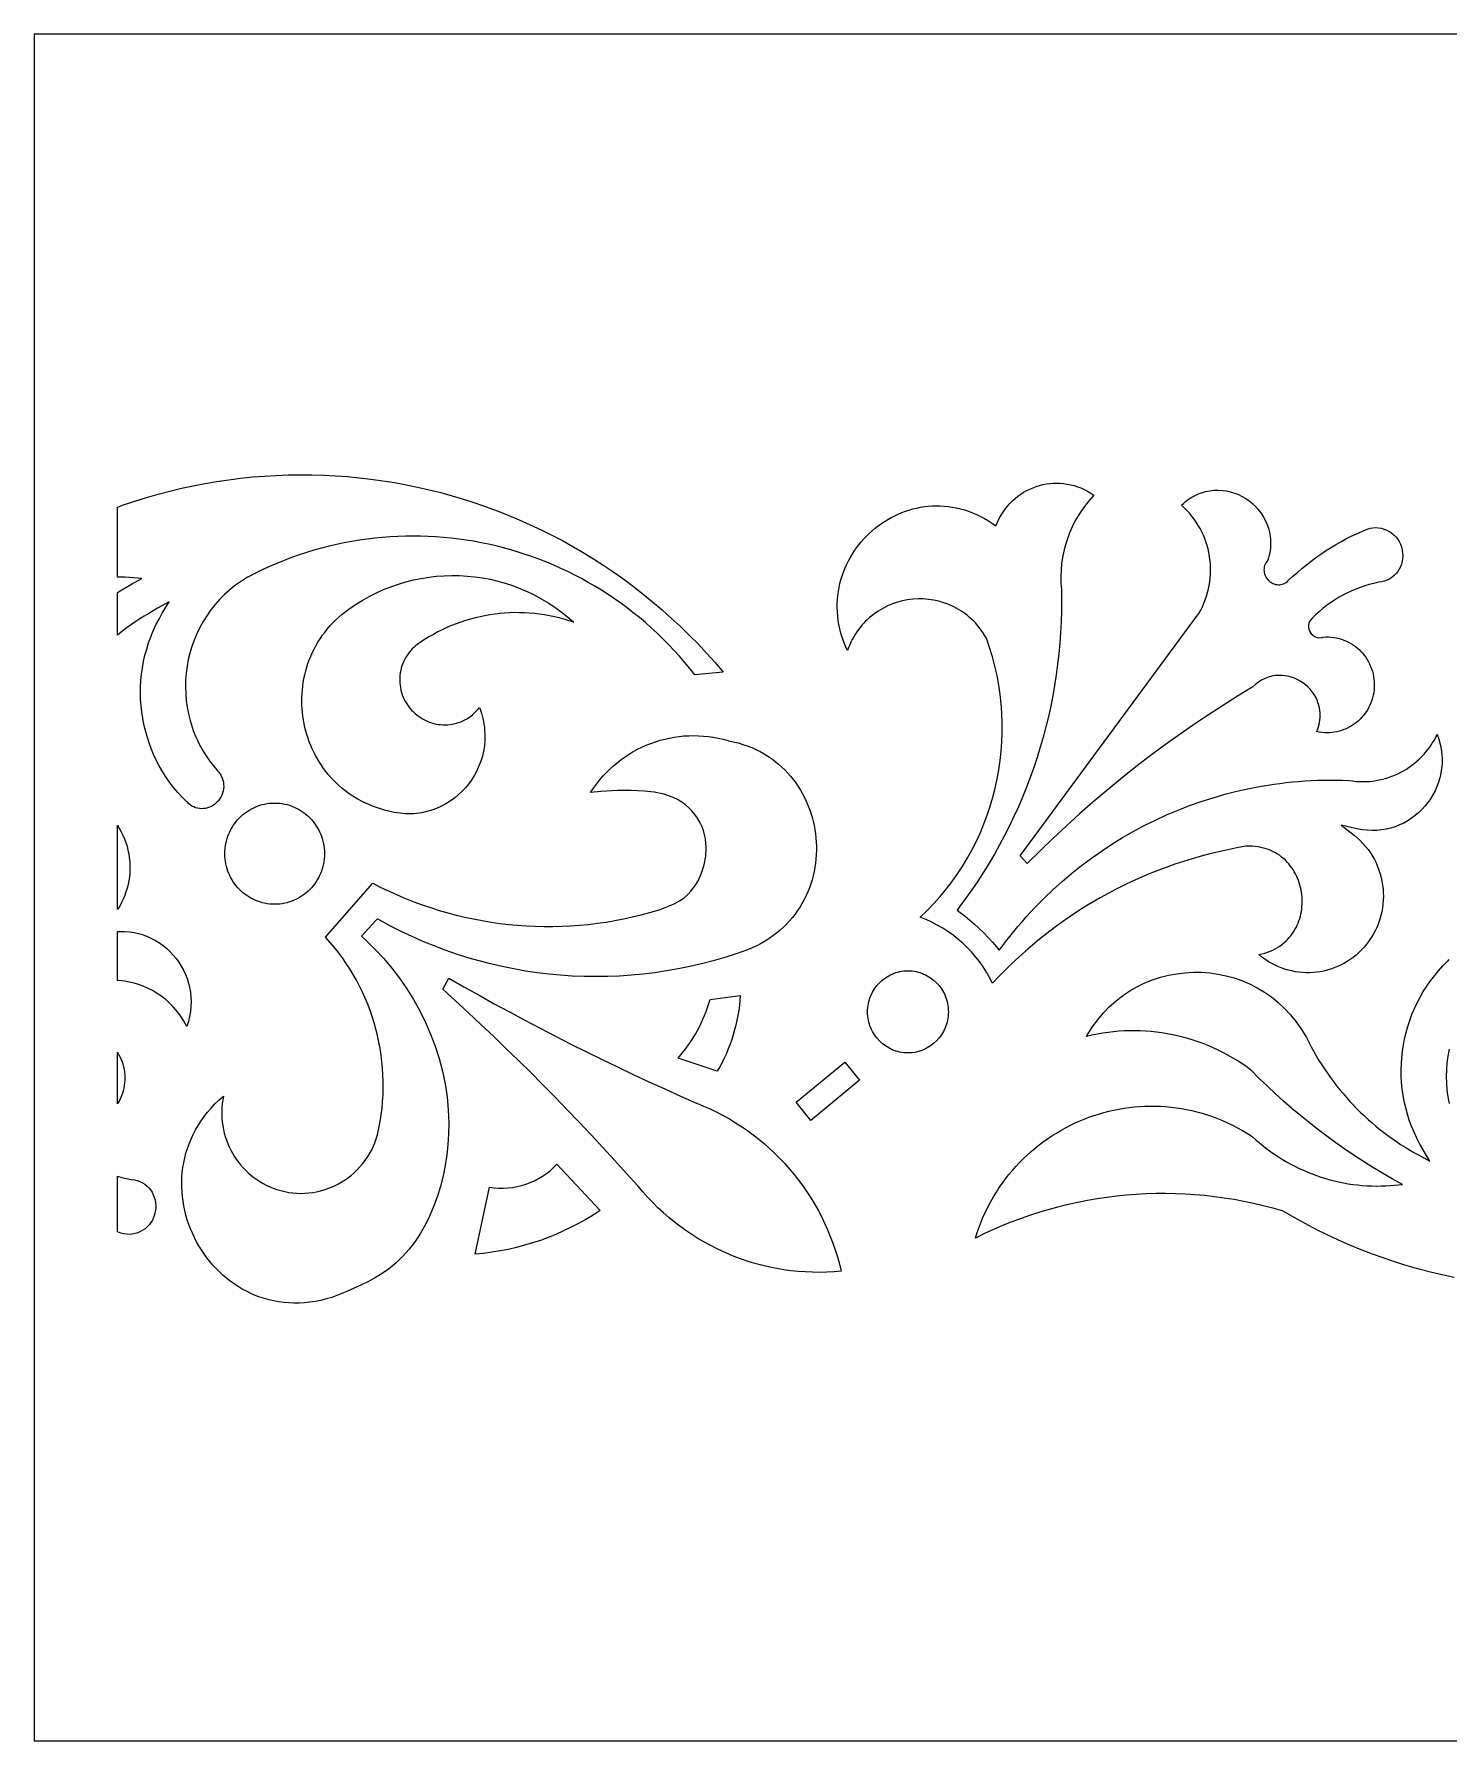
# Model space of a CAD drawing. Extents: x -425 to 425, y -102 to 102.
# Drawn here: x -425 to -255.1, y -102.5 to 102.5 of the extents above; entities that cross this region are included whole.
import ezdxf

# ---------------------------------------------------------------- set-up
doc = ezdxf.new("R2010")
doc.units = 0
doc.header["$MEASUREMENT"] = 0
doc.layers.add('LAYER_1', color=18, linetype='CONTINUOUS')

msp = doc.modelspace()

# ---------------------------------------------------------------- linework, layer by layer
at = {"layer": 'LAYER_1'}
for points in [[(425, -102.5), (425, 102.5), (-425, 102.5), (-425, -102.5)], [(-391.66, 49.57), (-390.23, 49.52), (-388.81, 49.45), (-387.39, 49.35), (-385.98, 49.21), (-384.56, 49.05), (-383.15, 48.86), (-381.75, 48.63), (-380.35, 48.37), (-378.96, 48.09), (-377.57, 47.77), (-376.19, 47.43), (-374.82, 47.05), (-373.45, 46.64), (-372.09, 46.21), (-370.74, 45.74), (-369.4, 45.25), (-368.07, 44.72), (-366.75, 44.17), (-365.44, 43.58), (-364.14, 42.97), (-362.85, 42.33), (-361.58, 41.66), (-360.32, 40.95), (-359.07, 40.23), (-357.83, 39.47), (-356.61, 38.68), (-355.4, 37.86), (-354.21, 37.02), (-353.04, 36.15), (-351.88, 35.25), (-350.74, 34.32), (-349.61, 33.36), (-348.5, 32.37), (-347.41, 31.36), (-346.34, 30.32), (-345.29, 29.25), (-344.26, 28.15), (-343.25, 27.02), (-342.26, 25.87), (-345.67, 25.55), (-346.28, 26.32), (-346.9, 27.06), (-347.53, 27.79), (-348.18, 28.51), (-348.84, 29.2), (-349.52, 29.88), (-350.2, 30.54), (-350.9, 31.19), (-351.61, 31.81), (-352.33, 32.42), (-353.07, 33.01), (-353.81, 33.59), (-354.56, 34.14), (-355.33, 34.68), (-356.1, 35.2), (-356.88, 35.7), (-357.67, 36.18), (-358.47, 36.65), (-359.28, 37.1), (-360.1, 37.53), (-360.93, 37.94), (-361.76, 38.33), (-362.6, 38.7), (-363.45, 39.06), (-364.3, 39.4), (-365.16, 39.71), (-366.03, 40.01), (-366.9, 40.29), (-367.77, 40.56), (-368.66, 40.8), (-369.54, 41.02), (-370.43, 41.23), (-371.33, 41.41), (-372.23, 41.58), (-373.13, 41.73), (-374.03, 41.85), (-374.94, 41.96), (-375.85, 42.05), (-376.77, 42.12), (-377.68, 42.17), (-378.6, 42.2), (-379.51, 42.21), (-380.43, 42.2), (-381.35, 42.17), (-382.27, 42.12), (-383.19, 42.05), (-384.11, 41.96), (-385.02, 41.85), (-385.94, 41.72), (-386.86, 41.57), (-387.77, 41.4), (-388.68, 41.21), (-389.59, 40.99), (-390.5, 40.76), (-391.4, 40.51), (-392.3, 40.23), (-393.2, 39.94), (-394.09, 39.62), (-394.98, 39.29), (-395.86, 38.93), (-396.74, 38.55), (-397.62, 38.15), (-398.49, 37.73), (-399.35, 37.28), (-399.37, 37.28), (-399.75, 37.05), (-400.12, 36.81), (-400.48, 36.56), (-400.83, 36.3), (-401.17, 36.04), (-401.5, 35.77), (-401.82, 35.48), (-402.13, 35.2), (-402.44, 34.9), (-402.73, 34.6), (-403.01, 34.29), (-403.29, 33.97), (-403.55, 33.64), (-403.81, 33.31), (-404.28, 32.64), (-404.72, 31.93), (-405.12, 31.21), (-405.47, 30.47), (-405.79, 29.72), (-406.06, 28.95), (-406.3, 28.16), (-406.49, 27.37), (-406.64, 26.57), (-406.74, 25.76), (-406.81, 24.94), (-406.83, 24.12), (-406.8, 23.3), (-406.74, 22.48), (-406.63, 21.67), (-406.47, 20.86), (-406.27, 20.05), (-406.03, 19.26), (-405.89, 18.86), (-405.74, 18.47), (-405.58, 18.08), (-405.4, 17.7), (-405.22, 17.31), (-405.02, 16.94), (-404.81, 16.56), (-404.59, 16.19), (-404.36, 15.83), (-404.12, 15.47), (-403.87, 15.11), (-403.6, 14.76), (-403.32, 14.42), (-403.03, 14.08), (-403.02, 14.06), (-402.83, 13.85), (-402.67, 13.63), (-402.53, 13.4), (-402.42, 13.15), (-402.34, 12.9), (-402.28, 12.64), (-402.25, 12.38), (-402.24, 12.12), (-402.26, 11.85), (-402.31, 11.59), (-402.38, 11.34), (-402.47, 11.09), (-402.59, 10.85), (-402.74, 10.62), (-402.91, 10.41), (-403.1, 10.21), (-403.12, 10.19), (-403.31, 10.02), (-403.51, 9.86), (-403.73, 9.74), (-403.95, 9.63), (-404.18, 9.55), (-404.42, 9.5), (-404.66, 9.47), (-404.9, 9.46), (-405.14, 9.48), (-405.37, 9.52), (-405.61, 9.58), (-405.83, 9.67), (-406.05, 9.78), (-406.26, 9.92), (-406.46, 10.08), (-406.64, 10.27), (-406.66, 10.29), (-407.22, 10.85), (-407.75, 11.43), (-408.26, 12.03), (-408.73, 12.65), (-409.17, 13.29), (-409.59, 13.94), (-409.97, 14.61), (-410.33, 15.29), (-410.65, 15.98), (-410.95, 16.68), (-411.21, 17.39), (-411.45, 18.12), (-411.65, 18.85), (-411.83, 19.59), (-411.97, 20.33), (-412.08, 21.08), (-412.16, 21.84), (-412.22, 22.59), (-412.24, 23.35), (-412.22, 24.11), (-412.18, 24.87), (-412.11, 25.63), (-412, 26.39), (-411.87, 27.14), (-411.7, 27.89), (-411.49, 28.64), (-411.26, 29.37), (-411, 30.11), (-410.7, 30.83), (-410.37, 31.54), (-410, 32.24), (-409.61, 32.94), (-408.78, 34.3), (-410.17, 33.54), (-410.71, 33.24), (-411.25, 32.93), (-411.78, 32.61), (-412.3, 32.28), (-412.81, 31.94), (-413.32, 31.58), (-413.82, 31.22), (-414.31, 30.85), (-414.8, 30.47), (-415, 30.31), (-415, 35.44), (-414.49, 35.75), (-413.33, 36.42), (-412.08, 37.12), (-413.51, 37.23), (-414.08, 37.26), (-414.65, 37.28), (-415, 37.28), (-415, 45.7), (-414.29, 45.96), (-412.91, 46.42), (-411.51, 46.86), (-410.11, 47.26), (-408.71, 47.62), (-407.3, 47.96), (-405.89, 48.26), (-404.48, 48.54), (-403.06, 48.78), (-401.64, 48.98), (-400.21, 49.16), (-398.79, 49.31), (-397.36, 49.42), (-395.93, 49.5), (-394.51, 49.56), (-393.08, 49.58)], [(-301.8, 48.56), (-301.38, 48.52), (-300.96, 48.46), (-300.54, 48.38), (-300.13, 48.27), (-299.71, 48.14), (-299.31, 47.99), (-298.91, 47.81), (-298.51, 47.6), (-298.13, 47.37), (-297.75, 47.11), (-298.27, 46.53), (-298.77, 45.93), (-299.22, 45.31), (-299.64, 44.66), (-300.03, 43.99), (-300.37, 43.31), (-300.68, 42.6), (-300.95, 41.89), (-301.19, 41.15), (-301.38, 40.41), (-301.53, 39.65), (-301.64, 38.89), (-301.71, 38.12), (-301.74, 37.34), (-301.73, 36.56), (-301.67, 35.77), (-301.65, 34.48), (-301.66, 33.2), (-301.7, 31.91), (-301.76, 30.63), (-301.85, 29.35), (-301.97, 28.08), (-302.12, 26.81), (-302.28, 25.54), (-302.48, 24.28), (-302.7, 23.03), (-302.95, 21.78), (-303.23, 20.53), (-303.52, 19.3), (-303.85, 18.07), (-304.2, 16.85), (-304.58, 15.63), (-304.98, 14.43), (-305.4, 13.23), (-305.85, 12.04), (-306.33, 10.87), (-306.83, 9.7), (-307.36, 8.54), (-307.9, 7.39), (-308.48, 6.26), (-309.08, 5.13), (-309.7, 4.02), (-310.34, 2.92), (-311.01, 1.84), (-311.7, 0.76), (-312.42, -0.3), (-313.16, -1.34), (-313.92, -2.37), (-314.19, -2.73), (-313.83, -2.99), (-313.23, -3.44), (-312.65, -3.92), (-312.08, -4.41), (-311.52, -4.92), (-310.98, -5.44), (-310.46, -5.99), (-309.95, -6.55), (-309.46, -7.12), (-309.12, -7.54), (-308.8, -7.11), (-308.33, -6.49), (-307.86, -5.88), (-307.38, -5.29), (-306.89, -4.7), (-306.39, -4.11), (-305.89, -3.54), (-305.38, -2.98), (-304.86, -2.42), (-303.79, -1.34), (-302.7, -0.29), (-301.58, 0.72), (-300.43, 1.69), (-299.26, 2.63), (-298.06, 3.52), (-296.84, 4.38), (-295.59, 5.21), (-294.32, 5.99), (-293.03, 6.73), (-291.71, 7.44), (-290.38, 8.1), (-289.03, 8.72), (-287.66, 9.3), (-286.27, 9.84), (-284.87, 10.34), (-283.45, 10.79), (-282.02, 11.21), (-280.58, 11.57), (-279.12, 11.9), (-277.65, 12.18), (-276.17, 12.41), (-275.42, 12.51), (-274.68, 12.6), (-273.93, 12.68), (-273.18, 12.75), (-272.43, 12.8), (-271.67, 12.84), (-270.92, 12.88), (-270.16, 12.9), (-269.4, 12.9), (-268.64, 12.9), (-267.88, 12.88), (-267.12, 12.86), (-266.71, 12.8), (-266.3, 12.75), (-265.9, 12.73), (-265.49, 12.72), (-265.09, 12.72), (-264.69, 12.75), (-264.29, 12.79), (-263.9, 12.84), (-263.51, 12.92), (-263.12, 13), (-262.74, 13.11), (-262.37, 13.22), (-261.99, 13.36), (-261.63, 13.5), (-261.27, 13.67), (-260.92, 13.84), (-260.57, 14.03), (-260.23, 14.23), (-259.9, 14.45), (-259.58, 14.68), (-259.27, 14.93), (-258.97, 15.18), (-258.67, 15.45), (-258.39, 15.73), (-258.11, 16.03), (-257.85, 16.33), (-257.6, 16.65), (-257.36, 16.98), (-257.14, 17.32), (-256.92, 17.67), (-256.72, 18.03), (-256.53, 18.4), (-256.33, 17.81), (-256.17, 17.22), (-256.06, 16.62), (-255.98, 16.03), (-255.95, 15.45), (-255.96, 14.87), (-256.01, 14.3), (-256.1, 13.74), (-256.22, 13.19), (-256.38, 12.66), (-256.57, 12.14), (-256.8, 11.63), (-257.05, 11.14), (-257.34, 10.67), (-257.66, 10.22), (-258, 9.79), (-258.37, 9.38), (-258.76, 9), (-259.18, 8.64), (-259.62, 8.31), (-260.08, 8.01), (-260.56, 7.74), (-261.06, 7.51), (-261.58, 7.3), (-262.11, 7.13), (-262.66, 7), (-263.22, 6.91), (-263.79, 6.85), (-264.37, 6.84), (-264.97, 6.87), (-265.57, 6.94), (-266.18, 7.06), (-268.07, 7.5), (-266.53, 6.3), (-266.15, 5.98), (-265.79, 5.65), (-265.46, 5.3), (-265.14, 4.94), (-264.84, 4.57), (-264.57, 4.18), (-264.32, 3.78), (-264.09, 3.38), (-263.88, 2.96), (-263.69, 2.53), (-263.53, 2.1), (-263.39, 1.66), (-263.27, 1.21), (-263.17, 0.76), (-263.09, 0.3), (-263.04, -0.16), (-263.01, -0.62), (-263, -1.08), (-263.02, -1.54), (-263.05, -2), (-263.11, -2.46), (-263.2, -2.92), (-263.3, -3.37), (-263.43, -3.82), (-263.58, -4.27), (-263.76, -4.71), (-263.96, -5.14), (-264.18, -5.56), (-264.43, -5.97), (-264.7, -6.38), (-264.99, -6.77), (-265.31, -7.15), (-265.62, -7.49), (-265.95, -7.81), (-266.29, -8.11), (-266.64, -8.39), (-267, -8.65), (-267.37, -8.89), (-267.75, -9.12), (-268.14, -9.32), (-268.53, -9.5), (-268.93, -9.66), (-269.34, -9.8), (-269.76, -9.93), (-270.17, -10.03), (-270.6, -10.11), (-271.02, -10.17), (-271.45, -10.21), (-271.88, -10.23), (-272.3, -10.23), (-272.73, -10.21), (-273.16, -10.17), (-273.59, -10.11), (-274.01, -10.02), (-274.43, -9.92), (-274.85, -9.8), (-275.26, -9.65), (-275.67, -9.49), (-276.07, -9.3), (-276.46, -9.09), (-276.85, -8.87), (-277.22, -8.62), (-277.59, -8.35), (-277.95, -8.05), (-277.59, -7.97), (-277.24, -7.88), (-276.91, -7.77), (-276.59, -7.64), (-276.29, -7.51), (-276, -7.36), (-275.72, -7.2), (-275.45, -7.03), (-275.2, -6.84), (-274.95, -6.65), (-274.73, -6.45), (-274.51, -6.24), (-274.31, -6.02), (-274.12, -5.79), (-273.94, -5.55), (-273.78, -5.31), (-273.63, -5.06), (-273.49, -4.8), (-273.36, -4.54), (-273.24, -4.27), (-273.14, -4), (-273.05, -3.72), (-272.97, -3.44), (-272.9, -3.16), (-272.85, -2.88), (-272.81, -2.59), (-272.78, -2.3), (-272.76, -2.01), (-272.75, -1.72), (-272.75, -1.42), (-272.77, -1.13), (-272.8, -0.84), (-272.84, -0.55), (-272.89, -0.27), (-272.95, 0.02), (-273.02, 0.3), (-273.11, 0.58), (-273.21, 0.85), (-273.31, 1.12), (-273.43, 1.39), (-273.56, 1.65), (-273.7, 1.9), (-273.85, 2.15), (-274.02, 2.39), (-274.19, 2.62), (-274.37, 2.85), (-274.57, 3.06), (-274.77, 3.27), (-274.99, 3.47), (-275.22, 3.66), (-275.45, 3.83), (-275.7, 4), (-275.96, 4.15), (-276.23, 4.3), (-276.5, 4.43), (-276.79, 4.55), (-277.09, 4.65), (-277.4, 4.74), (-277.72, 4.81), (-278.05, 4.87), (-278.38, 4.92), (-278.73, 4.95), (-279.09, 4.96), (-279.46, 4.95), (-279.51, 4.95), (-280.6, 4.76), (-281.68, 4.54), (-282.76, 4.3), (-283.83, 4.05), (-284.9, 3.76), (-285.95, 3.46), (-287, 3.14), (-288.04, 2.79), (-289.08, 2.42), (-290.1, 2.04), (-291.12, 1.63), (-292.13, 1.2), (-293.13, 0.75), (-294.12, 0.28), (-295.09, -0.21), (-296.06, -0.73), (-297.02, -1.26), (-297.97, -1.81), (-298.91, -2.38), (-299.83, -2.97), (-300.75, -3.58), (-301.65, -4.21), (-302.54, -4.85), (-303.41, -5.52), (-304.28, -6.2), (-305.13, -6.91), (-305.97, -7.63), (-306.79, -8.37), (-307.6, -9.12), (-308.39, -9.9), (-309.18, -10.69), (-309.94, -11.5), (-310.29, -10.82), (-310.66, -10.16), (-311.07, -9.52), (-311.5, -8.9), (-311.97, -8.31), (-312.46, -7.74), (-312.97, -7.2), (-313.51, -6.68), (-314.08, -6.19), (-314.67, -5.72), (-315.28, -5.29), (-315.91, -4.89), (-316.56, -4.51), (-317.22, -4.17), (-317.91, -3.86), (-318.62, -3.58), (-317.78, -2.77), (-316.98, -1.94), (-316.21, -1.08), (-315.48, -0.19), (-314.79, 0.72), (-314.13, 1.65), (-313.51, 2.6), (-312.92, 3.58), (-312.37, 4.57), (-311.86, 5.58), (-311.39, 6.6), (-310.96, 7.64), (-310.56, 8.7), (-310.2, 9.77), (-309.89, 10.85), (-309.61, 11.94), (-309.37, 13.04), (-309.16, 14.15), (-309, 15.26), (-308.88, 16.39), (-308.8, 17.51), (-308.76, 18.65), (-308.76, 19.78), (-308.81, 20.92), (-308.89, 22.05), (-309.02, 23.19), (-309.18, 24.32), (-309.39, 25.45), (-309.65, 26.58), (-309.94, 27.7), (-310.28, 28.82), (-310.66, 29.93), (-310.69, 29.99), (-310.88, 30.31), (-311.08, 30.62), (-311.29, 30.91), (-311.5, 31.19), (-311.72, 31.47), (-311.95, 31.73), (-312.19, 31.98), (-312.43, 32.21), (-312.68, 32.44), (-312.93, 32.66), (-313.2, 32.86), (-313.46, 33.06), (-313.74, 33.24), (-314.01, 33.41), (-314.3, 33.57), (-314.58, 33.72), (-315.17, 33.98), (-315.76, 34.21), (-316.37, 34.38), (-316.99, 34.52), (-317.62, 34.61), (-318.25, 34.66), (-318.87, 34.67), (-319.5, 34.63), (-320.13, 34.55), (-320.74, 34.43), (-321.35, 34.27), (-321.95, 34.06), (-322.54, 33.82), (-323.11, 33.53), (-323.65, 33.21), (-324.18, 32.84), (-324.44, 32.64), (-324.69, 32.43), (-324.93, 32.21), (-325.17, 31.98), (-325.4, 31.74), (-325.62, 31.5), (-325.83, 31.24), (-326.04, 30.97), (-326.23, 30.69), (-326.42, 30.4), (-326.6, 30.1), (-326.77, 29.79), (-326.93, 29.48), (-327.08, 29.15), (-327.22, 28.81), (-327.35, 28.47), (-327.58, 28.99), (-327.79, 29.51), (-327.97, 30.03), (-328.13, 30.55), (-328.26, 31.06), (-328.37, 31.58), (-328.46, 32.09), (-328.52, 32.6), (-328.56, 33.1), (-328.58, 33.6), (-328.57, 34.1), (-328.55, 34.59), (-328.5, 35.08), (-328.44, 35.56), (-328.36, 36.04), (-328.25, 36.51), (-328.13, 36.97), (-327.99, 37.43), (-327.83, 37.88), (-327.66, 38.32), (-327.47, 38.75), (-327.26, 39.17), (-327.03, 39.59), (-326.79, 39.99), (-326.54, 40.39), (-326.27, 40.78), (-325.99, 41.15), (-325.69, 41.51), (-325.38, 41.86), (-325.06, 42.2), (-324.73, 42.53), (-324.38, 42.84), (-324.02, 43.15), (-323.66, 43.43), (-323.28, 43.71), (-322.89, 43.97), (-322.49, 44.21), (-322.09, 44.44), (-321.67, 44.65), (-321.25, 44.85), (-320.82, 45.03), (-320.39, 45.2), (-319.94, 45.34), (-319.49, 45.47), (-319.04, 45.58), (-318.58, 45.68), (-318.11, 45.75), (-317.64, 45.8), (-317.17, 45.84), (-316.7, 45.85), (-316.22, 45.85), (-315.73, 45.82), (-315.25, 45.77), (-314.77, 45.7), (-314.28, 45.61), (-313.8, 45.49), (-313.31, 45.36), (-312.82, 45.2), (-312.34, 45.01), (-311.86, 44.8), (-311.37, 44.57), (-310.89, 44.31), (-310.42, 44.03), (-309.94, 43.72), (-309.52, 43.43), (-309.32, 43.9), (-309.12, 44.32), (-308.9, 44.72), (-308.67, 45.1), (-308.41, 45.46), (-308.14, 45.8), (-307.85, 46.13), (-307.55, 46.44), (-307.23, 46.72), (-306.9, 46.99), (-306.55, 47.24), (-306.2, 47.47), (-305.83, 47.67), (-305.46, 47.86), (-305.07, 48.02), (-304.68, 48.17), (-304.28, 48.29), (-303.88, 48.39), (-303.47, 48.47), (-303.05, 48.53), (-302.64, 48.56), (-302.22, 48.57)], [(-282.34, 47.7), (-281.84, 47.63), (-281.36, 47.52), (-280.88, 47.37), (-280.41, 47.19), (-279.97, 46.97), (-279.53, 46.71), (-279.12, 46.43), (-278.73, 46.12), (-278.37, 45.77), (-278.03, 45.4), (-277.72, 45), (-277.44, 44.58), (-277.19, 44.13), (-276.98, 43.67), (-276.81, 43.18), (-276.68, 42.67), (-276.63, 42.41), (-276.59, 42.15), (-276.57, 41.88), (-276.55, 41.61), (-276.54, 41.33), (-276.55, 41.05), (-276.57, 40.77), (-276.61, 40.49), (-276.65, 40.2), (-276.71, 39.91), (-276.78, 39.61), (-276.87, 39.32), (-277, 39.16), (-277.11, 39), (-277.19, 38.83), (-277.26, 38.67), (-277.3, 38.5), (-277.33, 38.33), (-277.34, 38.17), (-277.33, 38.01), (-277.31, 37.85), (-277.27, 37.69), (-277.22, 37.54), (-277.16, 37.39), (-277.08, 37.25), (-276.99, 37.12), (-276.89, 37), (-276.78, 36.88), (-276.66, 36.77), (-276.53, 36.68), (-276.4, 36.59), (-276.26, 36.52), (-276.11, 36.46), (-275.96, 36.41), (-275.81, 36.38), (-275.65, 36.37), (-275.49, 36.37), (-275.33, 36.39), (-275.16, 36.42), (-275, 36.47), (-274.84, 36.55), (-274.68, 36.64), (-274.53, 36.76), (-274.38, 36.9), (-273.86, 37.38), (-273.33, 37.85), (-272.79, 38.32), (-272.24, 38.76), (-271.68, 39.2), (-271.11, 39.62), (-270.53, 40.02), (-269.95, 40.42), (-269.35, 40.8), (-268.75, 41.17), (-268.13, 41.52), (-267.51, 41.86), (-266.89, 42.18), (-266.25, 42.49), (-265.61, 42.78), (-264.96, 43.06), (-264.61, 43.16), (-264.26, 43.22), (-263.91, 43.23), (-263.57, 43.21), (-263.23, 43.15), (-262.91, 43.06), (-262.59, 42.93), (-262.29, 42.78), (-262.01, 42.59), (-261.75, 42.37), (-261.51, 42.13), (-261.3, 41.86), (-261.12, 41.56), (-260.96, 41.25), (-260.84, 40.91), (-260.75, 40.55), (-260.75, 40.54), (-260.69, 40.19), (-260.67, 39.84), (-260.69, 39.5), (-260.74, 39.16), (-260.83, 38.84), (-260.95, 38.53), (-261.1, 38.24), (-261.27, 37.96), (-261.48, 37.7), (-261.71, 37.47), (-261.96, 37.26), (-262.24, 37.08), (-262.54, 36.92), (-262.85, 36.8), (-263.19, 36.71), (-263.53, 36.66), (-263.58, 36.66), (-264.14, 36.53), (-264.7, 36.39), (-265.25, 36.22), (-265.79, 36.04), (-266.33, 35.83), (-266.86, 35.61), (-267.38, 35.36), (-267.89, 35.1), (-268.39, 34.82), (-268.88, 34.52), (-269.35, 34.2), (-269.82, 33.86), (-270.27, 33.51), (-270.72, 33.13), (-271.15, 32.74), (-271.56, 32.34), (-271.73, 32.14), (-271.86, 31.94), (-271.95, 31.72), (-271.99, 31.5), (-271.99, 31.28), (-271.96, 31.07), (-271.9, 30.86), (-271.8, 30.66), (-271.68, 30.48), (-271.53, 30.33), (-271.36, 30.19), (-271.17, 30.09), (-270.96, 30.02), (-270.73, 29.99), (-270.49, 30.01), (-270.37, 30.03), (-270.24, 30.07), (-269.91, 30.09), (-269.59, 30.09), (-269.26, 30.07), (-268.95, 30.03), (-268.63, 29.98), (-268.33, 29.9), (-268.03, 29.82), (-267.74, 29.71), (-267.45, 29.59), (-267.18, 29.46), (-266.91, 29.31), (-266.65, 29.14), (-266.4, 28.97), (-266.16, 28.78), (-265.93, 28.57), (-265.71, 28.36), (-265.51, 28.13), (-265.31, 27.9), (-265.13, 27.65), (-264.96, 27.39), (-264.81, 27.12), (-264.66, 26.85), (-264.54, 26.56), (-264.43, 26.27), (-264.33, 25.97), (-264.25, 25.67), (-264.19, 25.36), (-264.14, 25.04), (-264.11, 24.71), (-264.1, 24.39), (-264.1, 24.05), (-264.13, 23.72), (-264.17, 23.4), (-264.23, 23.09), (-264.31, 22.79), (-264.39, 22.49), (-264.5, 22.2), (-264.62, 21.92), (-264.75, 21.65), (-264.89, 21.39), (-265.05, 21.14), (-265.22, 20.89), (-265.4, 20.66), (-265.6, 20.44), (-265.8, 20.22), (-266.01, 20.02), (-266.23, 19.83), (-266.47, 19.66), (-266.71, 19.49), (-266.96, 19.34), (-267.21, 19.2), (-267.48, 19.07), (-267.75, 18.96), (-268.02, 18.86), (-268.3, 18.77), (-268.59, 18.7), (-268.88, 18.65), (-269.18, 18.61), (-269.48, 18.59), (-269.78, 18.58), (-270.08, 18.59), (-270.39, 18.62), (-270.7, 18.66), (-271.01, 18.72), (-270.84, 19.17), (-270.72, 19.62), (-270.64, 20.06), (-270.6, 20.49), (-270.6, 20.91), (-270.64, 21.33), (-270.71, 21.73), (-270.82, 22.11), (-270.96, 22.49), (-271.13, 22.85), (-271.32, 23.19), (-271.55, 23.51), (-271.8, 23.81), (-272.07, 24.09), (-272.36, 24.35), (-272.67, 24.59), (-273, 24.8), (-273.34, 24.99), (-273.69, 25.15), (-274.06, 25.28), (-274.44, 25.38), (-274.82, 25.44), (-275.21, 25.48), (-275.6, 25.48), (-276, 25.45), (-276.39, 25.37), (-276.79, 25.27), (-277.18, 25.12), (-277.56, 24.93), (-277.94, 24.7), (-278.3, 24.42), (-278.66, 24.11), (-280.5, 22.99), (-282.33, 21.84), (-284.13, 20.67), (-285.92, 19.46), (-287.69, 18.23), (-289.44, 16.97), (-291.16, 15.68), (-292.87, 14.37), (-294.56, 13.02), (-296.22, 11.65), (-297.87, 10.26), (-299.49, 8.83), (-301.09, 7.38), (-302.67, 5.91), (-304.23, 4.41), (-305.76, 2.88), (-306.62, 3.8), (-285.19, 32.87), (-285.17, 32.91), (-284.94, 33.32), (-284.74, 33.73), (-284.55, 34.14), (-284.39, 34.57), (-284.24, 34.99), (-284.12, 35.42), (-284.01, 35.86), (-283.92, 36.29), (-283.85, 36.73), (-283.8, 37.17), (-283.77, 37.61), (-283.76, 38.05), (-283.76, 38.49), (-283.78, 38.93), (-283.83, 39.37), (-283.89, 39.8), (-283.96, 40.23), (-284.06, 40.66), (-284.18, 41.08), (-284.31, 41.5), (-284.46, 41.92), (-284.62, 42.32), (-284.81, 42.72), (-285.01, 43.12), (-285.23, 43.5), (-285.47, 43.88), (-285.72, 44.25), (-285.99, 44.6), (-286.28, 44.95), (-286.59, 45.29), (-286.91, 45.61), (-287.25, 45.92), (-287.02, 46.13), (-286.79, 46.33), (-286.56, 46.51), (-286.33, 46.67), (-286.09, 46.83), (-285.85, 46.97), (-285.6, 47.1), (-285.36, 47.22), (-285.11, 47.32), (-284.86, 47.41), (-284.61, 47.49), (-284.36, 47.56), (-283.85, 47.66), (-283.35, 47.72), (-282.84, 47.73)], [(-373.93, 37.47), (-373.01, 37.41), (-372.08, 37.32), (-371.16, 37.19), (-370.25, 37.02), (-369.34, 36.8), (-368.44, 36.55), (-367.55, 36.26), (-366.68, 35.93), (-365.81, 35.56), (-364.96, 35.14), (-364.12, 34.69), (-363.3, 34.2), (-362.49, 33.67), (-361.71, 33.1), (-360.94, 32.49), (-360.2, 31.85), (-360.78, 32.04), (-361.36, 32.22), (-361.95, 32.38), (-362.54, 32.52), (-363.13, 32.64), (-363.73, 32.75), (-364.32, 32.84), (-364.92, 32.91), (-365.52, 32.96), (-366.12, 33), (-366.72, 33.01), (-367.31, 33.02), (-367.91, 33), (-368.51, 32.96), (-369.1, 32.91), (-369.7, 32.84), (-370.29, 32.76), (-370.88, 32.65), (-371.46, 32.53), (-372.04, 32.4), (-372.62, 32.24), (-373.2, 32.07), (-373.77, 31.88), (-374.33, 31.68), (-374.89, 31.46), (-375.45, 31.22), (-376, 30.96), (-376.54, 30.69), (-377.07, 30.4), (-377.6, 30.1), (-378.12, 29.77), (-378.64, 29.44), (-378.9, 29.26), (-379.16, 29.07), (-379.39, 28.87), (-379.61, 28.65), (-379.82, 28.43), (-380.01, 28.19), (-380.19, 27.95), (-380.35, 27.7), (-380.5, 27.44), (-380.63, 27.17), (-380.74, 26.9), (-380.84, 26.62), (-380.93, 26.34), (-380.99, 26.05), (-381.05, 25.77), (-381.08, 25.47), (-381.11, 25.18), (-381.11, 24.89), (-381.1, 24.59), (-381.07, 24.3), (-381.03, 24.01), (-380.97, 23.72), (-380.89, 23.43), (-380.8, 23.14), (-380.69, 22.87), (-380.57, 22.59), (-380.43, 22.32), (-380.27, 22.06), (-380.09, 21.81), (-379.9, 21.56), (-379.69, 21.32), (-379.46, 21.1), (-379.25, 20.89), (-379.02, 20.7), (-378.79, 20.52), (-378.55, 20.36), (-378.31, 20.21), (-378.06, 20.08), (-377.8, 19.96), (-377.54, 19.86), (-377.28, 19.77), (-377.02, 19.69), (-376.75, 19.63), (-376.48, 19.59), (-376.2, 19.56), (-375.93, 19.54), (-375.66, 19.53), (-375.38, 19.55), (-375.11, 19.57), (-374.84, 19.61), (-374.57, 19.66), (-374.3, 19.73), (-374.04, 19.81), (-373.78, 19.9), (-373.53, 20.01), (-373.28, 20.14), (-373.03, 20.27), (-372.8, 20.42), (-372.56, 20.59), (-372.34, 20.76), (-372.12, 20.96), (-371.92, 21.16), (-371.72, 21.38), (-371.53, 21.61), (-371.41, 21.28), (-371.3, 20.94), (-371.2, 20.61), (-371.12, 20.28), (-371.05, 19.94), (-370.99, 19.61), (-370.94, 19.28), (-370.91, 18.95), (-370.87, 18.3), (-370.89, 17.65), (-370.94, 17.02), (-371.04, 16.39), (-371.18, 15.78), (-371.37, 15.18), (-371.59, 14.6), (-371.84, 14.03), (-372.13, 13.49), (-372.46, 12.96), (-372.82, 12.46), (-373.21, 11.99), (-373.63, 11.54), (-374.08, 11.12), (-374.55, 10.73), (-375.05, 10.37), (-375.57, 10.04), (-376.11, 9.75), (-376.68, 9.5), (-377.26, 9.29), (-377.86, 9.11), (-378.47, 8.98), (-378.79, 8.93), (-379.11, 8.89), (-379.43, 8.86), (-379.75, 8.85), (-380.07, 8.84), (-380.4, 8.85), (-380.73, 8.87), (-381.07, 8.91), (-381.4, 8.95), (-381.74, 9.01), (-382.08, 9.08), (-382.42, 9.17), (-382.44, 9.17), (-382.94, 9.29), (-383.43, 9.43), (-383.91, 9.59), (-384.37, 9.76), (-384.83, 9.95), (-385.28, 10.15), (-385.71, 10.37), (-386.13, 10.6), (-386.54, 10.84), (-386.94, 11.1), (-387.33, 11.37), (-387.7, 11.65), (-388.06, 11.95), (-388.41, 12.25), (-388.75, 12.57), (-389.07, 12.9), (-389.39, 13.23), (-389.69, 13.58), (-389.97, 13.94), (-390.25, 14.3), (-390.51, 14.68), (-390.75, 15.06), (-390.99, 15.45), (-391.21, 15.84), (-391.42, 16.25), (-391.61, 16.66), (-391.79, 17.07), (-391.96, 17.5), (-392.11, 17.92), (-392.25, 18.36), (-392.38, 18.79), (-392.49, 19.23), (-392.59, 19.67), (-392.67, 20.12), (-392.74, 20.57), (-392.79, 21.02), (-392.83, 21.47), (-392.85, 21.93), (-392.86, 22.38), (-392.86, 22.84), (-392.84, 23.29), (-392.8, 23.75), (-392.75, 24.2), (-392.69, 24.66), (-392.61, 25.11), (-392.51, 25.56), (-392.4, 26.01), (-392.27, 26.45), (-392.13, 26.89), (-391.97, 27.33), (-391.79, 27.76), (-391.6, 28.19), (-391.39, 28.61), (-391.17, 29.03), (-390.93, 29.45), (-390.67, 29.85), (-390.4, 30.25), (-390.11, 30.64), (-389.8, 31.03), (-389.48, 31.41), (-389.14, 31.78), (-388.78, 32.14), (-388.41, 32.49), (-388.02, 32.83), (-387.23, 33.42), (-386.42, 33.98), (-385.6, 34.49), (-384.76, 34.96), (-383.91, 35.39), (-383.04, 35.78), (-382.16, 36.13), (-381.27, 36.44), (-380.37, 36.71), (-379.47, 36.94), (-378.55, 37.13), (-377.63, 37.28), (-376.71, 37.38), (-375.79, 37.45), (-374.86, 37.48)], [(-345.23, 18.23), (-344.64, 18.19), (-344.05, 18.13), (-343.46, 18.05), (-342.87, 17.94), (-342.28, 17.8), (-341.69, 17.64), (-341.65, 17.63), (-341.06, 17.5), (-340.48, 17.36), (-339.92, 17.19), (-339.38, 17), (-338.85, 16.8), (-338.34, 16.57), (-337.85, 16.32), (-337.37, 16.06), (-336.91, 15.78), (-336.47, 15.48), (-336.05, 15.16), (-335.64, 14.83), (-335.25, 14.48), (-334.87, 14.12), (-334.52, 13.75), (-334.18, 13.36), (-333.85, 12.97), (-333.55, 12.56), (-333.26, 12.13), (-332.99, 11.7), (-332.74, 11.26), (-332.5, 10.81), (-332.29, 10.35), (-332.09, 9.88), (-331.9, 9.41), (-331.74, 8.93), (-331.59, 8.45), (-331.47, 7.96), (-331.36, 7.46), (-331.27, 6.96), (-331.19, 6.46), (-331.14, 5.96), (-331.1, 5.45), (-331.08, 4.94), (-331.08, 4.44), (-331.1, 3.93), (-331.13, 3.42), (-331.19, 2.92), (-331.26, 2.42), (-331.36, 1.92), (-331.47, 1.42), (-331.6, 0.93), (-331.75, 0.44), (-331.92, -0.04), (-332.1, -0.51), (-332.31, -0.98), (-332.53, -1.44), (-332.78, -1.89), (-333.04, -2.34), (-333.33, -2.77), (-333.63, -3.2), (-333.95, -3.61), (-334.29, -4.01), (-334.65, -4.4), (-335.03, -4.78), (-335.43, -5.14), (-335.85, -5.49), (-336.29, -5.82), (-336.75, -6.14), (-337.23, -6.45), (-337.73, -6.73), (-338.25, -7), (-338.79, -7.25), (-339.35, -7.48), (-340.72, -7.96), (-342.09, -8.4), (-343.48, -8.8), (-344.87, -9.17), (-346.26, -9.49), (-347.66, -9.78), (-349.07, -10.02), (-350.48, -10.23), (-351.89, -10.4), (-353.31, -10.54), (-354.72, -10.63), (-356.14, -10.69), (-357.56, -10.71), (-358.98, -10.69), (-360.39, -10.63), (-361.8, -10.54), (-363.21, -10.41), (-364.62, -10.24), (-366.02, -10.03), (-367.42, -9.78), (-368.81, -9.5), (-370.19, -9.18), (-371.57, -8.82), (-372.94, -8.43), (-374.3, -8), (-375.65, -7.53), (-376.99, -7.02), (-378.32, -6.48), (-379.63, -5.9), (-380.94, -5.28), (-382.23, -4.63), (-383.5, -3.93), (-383.79, -3.77), (-384.02, -4.02), (-385.7, -5.85), (-385.13, -6.38), (-384.06, -7.43), (-383.03, -8.54), (-382.06, -9.7), (-381.13, -10.91), (-380.26, -12.17), (-379.45, -13.47), (-378.7, -14.82), (-378.02, -16.2), (-377.4, -17.62), (-376.85, -19.07), (-376.38, -20.55), (-375.98, -22.06), (-375.66, -23.59), (-375.43, -25.15), (-375.28, -26.72), (-375.22, -28.31), (-375.24, -29.58), (-375.32, -30.85), (-375.45, -32.13), (-375.64, -33.39), (-375.9, -34.64), (-376.2, -35.87), (-376.57, -37.07), (-377, -38.24), (-377.48, -39.38), (-378.02, -40.47), (-378.62, -41.52), (-379.27, -42.51), (-379.99, -43.44), (-380.76, -44.31), (-381.58, -45.11), (-382.47, -45.84), (-383.22, -46.37), (-384.01, -46.86), (-384.84, -47.31), (-385.68, -47.73), (-387.45, -48.51), (-389.25, -49.23), (-389.92, -49.42), (-390.59, -49.59), (-391.25, -49.72), (-391.9, -49.81), (-392.54, -49.88), (-393.18, -49.92), (-393.81, -49.92), (-394.42, -49.9), (-395.03, -49.85), (-395.63, -49.77), (-396.22, -49.66), (-396.79, -49.53), (-397.36, -49.37), (-397.92, -49.19), (-398.46, -48.99), (-398.99, -48.76), (-399.51, -48.5), (-400.01, -48.23), (-400.5, -47.94), (-400.98, -47.62), (-401.45, -47.29), (-401.9, -46.94), (-402.33, -46.57), (-402.75, -46.18), (-403.15, -45.78), (-403.54, -45.36), (-403.91, -44.92), (-404.26, -44.47), (-404.6, -44.01), (-404.91, -43.53), (-405.21, -43.05), (-405.49, -42.55), (-405.76, -42.04), (-406, -41.52), (-406.22, -40.99), (-406.42, -40.46), (-406.61, -39.91), (-406.77, -39.36), (-406.91, -38.8), (-407.03, -38.24), (-407.12, -37.67), (-407.19, -37.1), (-407.24, -36.53), (-407.27, -35.95), (-407.27, -35.37), (-407.25, -34.79), (-407.21, -34.22), (-407.14, -33.64), (-407.04, -33.06), (-406.92, -32.48), (-406.77, -31.91), (-406.59, -31.34), (-406.39, -30.78), (-406.16, -30.22), (-405.91, -29.66), (-405.62, -29.11), (-405.31, -28.57), (-404.96, -28.04), (-404.59, -27.52), (-404.19, -27), (-403.76, -26.5), (-403.3, -26), (-402.8, -25.52), (-402.28, -25.05), (-402.36, -25.5), (-402.42, -25.96), (-402.46, -26.41), (-402.48, -26.86), (-402.48, -27.31), (-402.46, -27.76), (-402.42, -28.2), (-402.35, -28.64), (-402.27, -29.07), (-402.17, -29.5), (-402.05, -29.92), (-401.92, -30.33), (-401.76, -30.74), (-401.59, -31.14), (-401.4, -31.53), (-401.19, -31.91), (-400.97, -32.28), (-400.73, -32.64), (-400.48, -32.99), (-400.21, -33.33), (-399.92, -33.66), (-399.62, -33.97), (-399.3, -34.27), (-398.97, -34.56), (-398.63, -34.83), (-398.27, -35.08), (-397.9, -35.32), (-397.52, -35.55), (-397.13, -35.76), (-396.72, -35.94), (-396.3, -36.12), (-395.87, -36.27), (-395.39, -36.41), (-394.91, -36.53), (-394.42, -36.62), (-393.94, -36.69), (-393.46, -36.72), (-392.98, -36.74), (-392.5, -36.73), (-392.02, -36.69), (-391.55, -36.64), (-391.09, -36.55), (-390.63, -36.45), (-390.18, -36.32), (-389.74, -36.17), (-389.3, -36), (-388.87, -35.81), (-388.45, -35.6), (-388.05, -35.36), (-387.65, -35.11), (-387.27, -34.84), (-386.9, -34.55), (-386.54, -34.23), (-386.2, -33.91), (-385.88, -33.56), (-385.57, -33.2), (-385.28, -32.82), (-385, -32.42), (-384.75, -32.01), (-384.51, -31.58), (-384.29, -31.13), (-384.1, -30.67), (-383.92, -30.2), (-383.77, -29.71), (-383.77, -29.69), (-383.6, -28.9), (-383.45, -28.1), (-383.33, -27.3), (-383.23, -26.5), (-383.16, -25.7), (-383.11, -24.9), (-383.09, -24.1), (-383.09, -23.3), (-383.12, -22.5), (-383.17, -21.71), (-383.24, -20.92), (-383.34, -20.13), (-383.46, -19.35), (-383.6, -18.57), (-383.77, -17.79), (-383.96, -17.03), (-384.17, -16.26), (-384.41, -15.51), (-384.66, -14.76), (-384.95, -14.02), (-385.25, -13.29), (-385.57, -12.57), (-385.92, -11.85), (-386.29, -11.15), (-386.68, -10.46), (-387.1, -9.78), (-387.53, -9.11), (-387.99, -8.45), (-388.46, -7.8), (-388.96, -7.17), (-389.48, -6.56), (-390.02, -5.95), (-384.34, 0.51), (-383.37, 0.01), (-382.39, -0.45), (-381.41, -0.9), (-380.42, -1.31), (-379.42, -1.71), (-378.41, -2.08), (-377.4, -2.42), (-376.37, -2.75), (-375.35, -3.04), (-374.32, -3.31), (-373.28, -3.56), (-372.24, -3.78), (-371.19, -3.98), (-370.14, -4.16), (-369.09, -4.31), (-368.03, -4.43), (-366.97, -4.53), (-365.91, -4.6), (-364.85, -4.65), (-363.78, -4.68), (-362.72, -4.68), (-361.65, -4.65), (-360.59, -4.6), (-359.52, -4.53), (-358.46, -4.43), (-357.39, -4.3), (-356.33, -4.15), (-355.27, -3.97), (-354.22, -3.77), (-353.16, -3.54), (-352.12, -3.29), (-351.07, -3.01), (-351.06, -3.01), (-349.84, -2.63), (-348.65, -2.18), (-348.06, -1.91), (-347.5, -1.59), (-346.97, -1.23), (-346.48, -0.81), (-346.14, -0.45), (-345.82, -0.06), (-345.54, 0.35), (-345.28, 0.79), (-344.86, 1.72), (-344.55, 2.72), (-344.37, 3.75), (-344.32, 4.78), (-344.35, 5.31), (-344.41, 5.83), (-344.51, 6.33), (-344.65, 6.83), (-344.85, 7.35), (-345.08, 7.85), (-345.36, 8.32), (-345.67, 8.77), (-346.02, 9.19), (-346.39, 9.58), (-346.8, 9.93), (-347.23, 10.24), (-347.75, 10.55), (-348.28, 10.81), (-348.83, 11.02), (-349.4, 11.2), (-350.54, 11.45), (-351.7, 11.59), (-353.31, 11.67), (-354.9, 11.65), (-356.96, 11.52), (-358.19, 11.42), (-357.85, 11.93), (-357.49, 12.42), (-357.11, 12.9), (-356.72, 13.36), (-356.31, 13.79), (-355.89, 14.21), (-355.45, 14.61), (-355, 14.99), (-354.53, 15.36), (-354.05, 15.7), (-353.56, 16.02), (-353.06, 16.32), (-352.55, 16.6), (-352.03, 16.86), (-351.5, 17.09), (-350.96, 17.31), (-350.41, 17.5), (-349.85, 17.68), (-349.29, 17.83), (-348.72, 17.95), (-348.15, 18.06), (-347.57, 18.14), (-346.99, 18.2), (-346.41, 18.23), (-345.82, 18.24)], [(-395.82, 10.13), (-395.51, 10.11), (-395.21, 10.07), (-394.92, 10.02), (-394.63, 9.95), (-394.35, 9.87), (-394.07, 9.77), (-393.8, 9.66), (-393.53, 9.54), (-393.27, 9.41), (-393.02, 9.26), (-392.78, 9.1), (-392.54, 8.93), (-392.32, 8.75), (-392.1, 8.56), (-391.89, 8.36), (-391.7, 8.15), (-391.51, 7.93), (-391.33, 7.7), (-391.16, 7.46), (-391.01, 7.21), (-390.86, 6.96), (-390.73, 6.7), (-390.61, 6.43), (-390.5, 6.15), (-390.41, 5.87), (-390.33, 5.58), (-390.26, 5.29), (-390.21, 4.99), (-390.17, 4.68), (-390.15, 4.37), (-390.14, 4.06), (-390.15, 3.75), (-390.17, 3.44), (-390.21, 3.14), (-390.26, 2.84), (-390.33, 2.54), (-390.41, 2.25), (-390.5, 1.97), (-390.61, 1.7), (-390.73, 1.43), (-390.86, 1.16), (-391.01, 0.91), (-391.16, 0.66), (-391.33, 0.42), (-391.51, 0.2), (-391.7, -0.03), (-391.89, -0.24), (-392.1, -0.44), (-392.32, -0.63), (-392.54, -0.81), (-392.78, -0.98), (-393.02, -1.14), (-393.27, -1.28), (-393.53, -1.42), (-393.8, -1.54), (-394.07, -1.65), (-394.35, -1.74), (-394.63, -1.83), (-394.92, -1.89), (-395.21, -1.95), (-395.51, -1.99), (-395.82, -2.01), (-396.12, -2.02), (-396.43, -2.01), (-396.74, -1.99), (-397.04, -1.95), (-397.33, -1.89), (-397.62, -1.83), (-397.9, -1.74), (-398.18, -1.65), (-398.45, -1.54), (-398.72, -1.42), (-398.98, -1.28), (-399.23, -1.14), (-399.47, -0.98), (-399.7, -0.81), (-399.93, -0.63), (-400.15, -0.44), (-400.36, -0.24), (-400.55, -0.03), (-400.74, 0.2), (-400.92, 0.42), (-401.09, 0.66), (-401.24, 0.91), (-401.39, 1.16), (-401.52, 1.43), (-401.64, 1.7), (-401.75, 1.97), (-401.84, 2.25), (-401.92, 2.54), (-401.99, 2.84), (-402.04, 3.14), (-402.08, 3.44), (-402.1, 3.75), (-402.11, 4.06), (-402.1, 4.37), (-402.08, 4.68), (-402.04, 4.99), (-401.99, 5.29), (-401.92, 5.58), (-401.84, 5.87), (-401.75, 6.15), (-401.64, 6.43), (-401.52, 6.7), (-401.39, 6.96), (-401.24, 7.21), (-401.09, 7.46), (-400.92, 7.7), (-400.74, 7.93), (-400.55, 8.15), (-400.36, 8.36), (-400.15, 8.56), (-399.93, 8.75), (-399.7, 8.93), (-399.47, 9.1), (-399.23, 9.26), (-398.98, 9.41), (-398.72, 9.54), (-398.45, 9.66), (-398.18, 9.77), (-397.9, 9.87), (-397.62, 9.95), (-397.33, 10.02), (-397.04, 10.07), (-396.74, 10.11), (-396.43, 10.13), (-396.12, 10.14)], [(-414.78, 7.12), (-414.55, 6.7), (-414.34, 6.27), (-414.15, 5.84), (-413.99, 5.4), (-413.85, 4.95), (-413.74, 4.5), (-413.65, 4.04), (-413.58, 3.58), (-413.53, 3.12), (-413.51, 2.66), (-413.51, 2.2), (-413.53, 1.74), (-413.57, 1.28), (-413.64, 0.82), (-413.73, 0.37), (-413.84, -0.08), (-413.98, -0.53), (-414.13, -0.96), (-414.31, -1.39), (-414.51, -1.81), (-414.73, -2.23), (-414.98, -2.63), (-415, -2.66), (-415, 7.48)], [(-414.15, -5.29), (-413.57, -5.33), (-413.01, -5.41), (-412.46, -5.54), (-411.92, -5.69), (-411.4, -5.89), (-410.9, -6.11), (-410.41, -6.37), (-409.95, -6.66), (-409.5, -6.98), (-409.08, -7.33), (-408.68, -7.71), (-408.3, -8.11), (-407.95, -8.53), (-407.63, -8.97), (-407.33, -9.44), (-407.07, -9.92), (-406.83, -10.43), (-406.63, -10.94), (-406.46, -11.48), (-406.33, -12.02), (-406.23, -12.58), (-406.17, -13.15), (-406.15, -13.73), (-406.17, -14.31), (-406.23, -14.9), (-406.33, -15.49), (-406.48, -16.09), (-406.67, -16.69), (-406.86, -16.32), (-407.07, -15.96), (-407.29, -15.61), (-407.52, -15.28), (-407.77, -14.95), (-408.02, -14.64), (-408.29, -14.34), (-408.57, -14.05), (-408.86, -13.78), (-409.16, -13.51), (-409.47, -13.26), (-409.78, -13.03), (-410.11, -12.8), (-410.45, -12.59), (-410.79, -12.39), (-411.14, -12.21), (-411.49, -12.04), (-411.85, -11.89), (-412.22, -11.75), (-412.6, -11.62), (-412.98, -11.51), (-413.36, -11.42), (-413.75, -11.34), (-414.14, -11.27), (-414.53, -11.23), (-414.93, -11.19), (-415, -11.19), (-415, -5.3), (-414.73, -5.29)], [(-319.84, -10.01), (-319.59, -10.02), (-319.35, -10.06), (-319.11, -10.1), (-318.87, -10.15), (-318.64, -10.22), (-318.42, -10.3), (-318.2, -10.39), (-317.98, -10.49), (-317.77, -10.59), (-317.37, -10.84), (-317, -11.13), (-316.65, -11.44), (-316.34, -11.79), (-316.06, -12.17), (-315.82, -12.58), (-315.71, -12.79), (-315.61, -13.01), (-315.53, -13.24), (-315.45, -13.46), (-315.38, -13.7), (-315.33, -13.94), (-315.29, -14.18), (-315.26, -14.43), (-315.24, -14.68), (-315.23, -14.93), (-315.24, -15.19), (-315.26, -15.44), (-315.29, -15.68), (-315.33, -15.93), (-315.38, -16.16), (-315.45, -16.4), (-315.53, -16.63), (-315.61, -16.85), (-315.82, -17.28), (-316.06, -17.69), (-316.34, -18.07), (-316.65, -18.42), (-317, -18.74), (-317.37, -19.02), (-317.77, -19.27), (-317.98, -19.38), (-318.2, -19.48), (-318.42, -19.56), (-318.64, -19.64), (-318.87, -19.71), (-319.11, -19.76), (-319.35, -19.81), (-319.59, -19.84), (-319.84, -19.86), (-320.09, -19.86), (-320.34, -19.86), (-320.58, -19.84), (-320.83, -19.81), (-321.06, -19.76), (-321.3, -19.71), (-321.53, -19.64), (-321.76, -19.56), (-321.98, -19.48), (-322.19, -19.38), (-322.4, -19.27), (-322.8, -19.02), (-323.17, -18.74), (-323.52, -18.42), (-323.83, -18.07), (-324.11, -17.69), (-324.35, -17.28), (-324.46, -17.07), (-324.56, -16.85), (-324.65, -16.63), (-324.72, -16.4), (-324.79, -16.16), (-324.84, -15.93), (-324.88, -15.68), (-324.92, -15.44), (-324.93, -15.19), (-324.94, -14.93), (-324.93, -14.68), (-324.92, -14.43), (-324.88, -14.18), (-324.84, -13.94), (-324.79, -13.7), (-324.72, -13.46), (-324.65, -13.24), (-324.56, -13.01), (-324.35, -12.58), (-324.11, -12.17), (-323.83, -11.79), (-323.52, -11.44), (-323.17, -11.13), (-322.8, -10.84), (-322.4, -10.59), (-322.19, -10.49), (-321.98, -10.39), (-321.76, -10.3), (-321.53, -10.22), (-321.3, -10.15), (-321.06, -10.1), (-320.83, -10.06), (-320.58, -10.02), (-320.34, -10.01), (-320.09, -10)], [(-373.39, -11.93), (-371.58, -12.95), (-369.76, -13.96), (-367.93, -14.95), (-366.09, -15.93), (-364.25, -16.9), (-362.4, -17.86), (-360.55, -18.8), (-358.69, -19.74), (-356.82, -20.65), (-354.95, -21.56), (-353.07, -22.45), (-351.18, -23.33), (-349.29, -24.2), (-347.39, -25.05), (-345.49, -25.9), (-345.48, -25.9), (-345.45, -25.91), (-345.44, -25.92), (-344.63, -26.25), (-343.84, -26.6), (-343.05, -26.98), (-342.28, -27.38), (-341.53, -27.8), (-340.79, -28.25), (-340.07, -28.71), (-339.36, -29.2), (-338.66, -29.71), (-337.99, -30.24), (-337.33, -30.79), (-336.69, -31.36), (-336.06, -31.94), (-335.46, -32.55), (-334.87, -33.17), (-334.3, -33.82), (-333.75, -34.47), (-333.22, -35.15), (-332.71, -35.84), (-332.22, -36.55), (-331.76, -37.27), (-331.31, -38.01), (-330.88, -38.76), (-330.48, -39.52), (-330.1, -40.3), (-329.74, -41.1), (-329.41, -41.9), (-329.09, -42.72), (-328.81, -43.54), (-328.54, -44.38), (-328.31, -45.23), (-328.09, -46.09), (-328.96, -46.17), (-329.83, -46.21), (-330.7, -46.23), (-331.56, -46.22), (-332.42, -46.18), (-333.28, -46.12), (-334.14, -46.03), (-334.98, -45.91), (-335.83, -45.77), (-336.66, -45.6), (-337.5, -45.41), (-338.32, -45.19), (-339.14, -44.95), (-339.94, -44.68), (-340.74, -44.39), (-341.53, -44.07), (-342.32, -43.73), (-343.09, -43.37), (-343.85, -42.98), (-344.59, -42.57), (-345.33, -42.14), (-346.05, -41.68), (-346.76, -41.2), (-347.46, -40.69), (-348.14, -40.17), (-348.81, -39.62), (-349.47, -39.05), (-350.1, -38.46), (-350.72, -37.85), (-351.33, -37.22), (-351.91, -36.57), (-352.48, -35.89), (-352.49, -35.89), (-352.51, -35.86), (-352.51, -35.85), (-353.9, -34.3), (-355.3, -32.76), (-356.71, -31.23), (-358.13, -29.7), (-359.56, -28.19), (-361, -26.69), (-362.45, -25.19), (-363.91, -23.71), (-365.38, -22.24), (-366.86, -20.77), (-368.35, -19.32), (-369.85, -17.87), (-371.36, -16.44), (-372.87, -15.02), (-374.4, -13.61), (-375.94, -12.2), (-375.2, -10.9)], [(-340.27, -13.57), (-340.33, -14.17), (-340.41, -14.76), (-340.51, -15.36), (-340.62, -15.94), (-340.75, -16.53), (-340.9, -17.11), (-341.06, -17.69), (-341.25, -18.26), (-341.45, -18.82), (-341.66, -19.38), (-341.89, -19.93), (-342.14, -20.48), (-342.41, -21.01), (-342.69, -21.55), (-342.98, -22.07), (-347.69, -20.48), (-347.36, -20.09), (-347.04, -19.7), (-346.73, -19.3), (-346.43, -18.9), (-346.15, -18.48), (-345.87, -18.05), (-345.61, -17.62), (-345.37, -17.18), (-345.13, -16.74), (-344.91, -16.28), (-344.7, -15.82), (-344.5, -15.36), (-344.32, -14.89), (-344.15, -14.41), (-343.99, -13.92), (-343.85, -13.44), (-340.23, -12.97)], [(-414.97, -19.84), (-414.82, -20.1), (-414.68, -20.37), (-414.56, -20.65), (-414.45, -20.93), (-414.35, -21.23), (-414.27, -21.53), (-414.21, -21.84), (-414.16, -22.15), (-414.13, -22.49), (-414.11, -22.82), (-414.12, -23.15), (-414.14, -23.47), (-414.18, -23.79), (-414.24, -24.11), (-414.32, -24.41), (-414.41, -24.71), (-414.51, -25.01), (-414.63, -25.29), (-414.77, -25.57), (-414.92, -25.84), (-415, -25.97), (-415, -19.79)], [(-325.9, -23.16), (-331.74, -27.99), (-333.51, -25.79), (-327.67, -20.96)], [(-414.49, -34.83), (-413.92, -34.97), (-413.36, -35.08), (-413.31, -35.08), (-412.97, -35.13), (-412.63, -35.21), (-412.31, -35.32), (-412.01, -35.47), (-411.73, -35.65), (-411.48, -35.85), (-411.24, -36.08), (-411.03, -36.33), (-410.85, -36.61), (-410.69, -36.9), (-410.57, -37.21), (-410.47, -37.53), (-410.41, -37.86), (-410.39, -38.2), (-410.4, -38.55), (-410.45, -38.9), (-410.46, -38.92), (-410.54, -39.28), (-410.65, -39.62), (-410.8, -39.94), (-410.98, -40.23), (-411.19, -40.51), (-411.42, -40.76), (-411.68, -40.98), (-411.96, -41.17), (-412.25, -41.33), (-412.56, -41.47), (-412.89, -41.57), (-413.22, -41.63), (-413.56, -41.66), (-413.91, -41.65), (-414.26, -41.6), (-414.61, -41.51), (-415, -41.36), (-415, -34.69)], [(-357.04, -38.79), (-357.89, -39.34), (-358.76, -39.86), (-359.64, -40.35), (-360.53, -40.81), (-361.43, -41.25), (-362.35, -41.66), (-363.28, -42.03), (-364.22, -42.38), (-365.17, -42.7), (-366.13, -42.98), (-367.1, -43.24), (-368.08, -43.47), (-369.06, -43.66), (-370.05, -43.82), (-371.05, -43.96), (-372.05, -44.06), (-370.32, -35.99), (-369.76, -36.07), (-369.21, -36.11), (-368.65, -36.11), (-368.1, -36.08), (-367.55, -36.02), (-367, -35.93), (-366.47, -35.8), (-365.94, -35.64), (-365.43, -35.45), (-364.92, -35.22), (-364.43, -34.97), (-363.96, -34.68), (-363.5, -34.37), (-363.05, -34.02), (-362.63, -33.65), (-362.23, -33.25)]]:
    msp.add_lwpolyline(points, close=True, dxfattribs=at)
for points in [[(-254.52, -46.84), (-255.93, -46.53), (-257.34, -46.2), (-258.74, -45.83), (-260.14, -45.43), (-261.53, -45), (-262.92, -44.53), (-264.3, -44.04), (-265.67, -43.51), (-267.04, -42.95), (-268.39, -42.35), (-269.74, -41.72), (-271.08, -41.06), (-272.41, -40.37), (-273.73, -39.64), (-275.04, -38.89), (-275.13, -38.84), (-276.28, -38.52), (-277.44, -38.22), (-278.6, -37.95), (-279.76, -37.7), (-280.93, -37.49), (-282.1, -37.3), (-283.28, -37.14), (-284.45, -37.01), (-285.63, -36.91), (-286.8, -36.83), (-287.98, -36.78), (-289.16, -36.76), (-290.34, -36.77), (-291.51, -36.8), (-292.69, -36.87), (-293.86, -36.96), (-295.03, -37.07), (-296.2, -37.22), (-297.37, -37.39), (-298.53, -37.59), (-299.68, -37.82), (-300.84, -38.07), (-301.98, -38.35), (-303.12, -38.66), (-304.26, -38.99), (-305.39, -39.36), (-306.51, -39.75), (-307.62, -40.16), (-308.73, -40.6), (-309.83, -41.07), (-310.91, -41.57), (-311.99, -42.1), (-311.78, -41.43), (-311.55, -40.78), (-311.3, -40.14), (-311.04, -39.52), (-310.75, -38.91), (-310.46, -38.31), (-310.14, -37.72), (-309.82, -37.14), (-309.47, -36.58), (-309.12, -36.03), (-308.75, -35.5), (-308.36, -34.98), (-307.96, -34.47), (-307.55, -33.98), (-307.13, -33.5), (-306.69, -33.03), (-306.24, -32.58), (-305.78, -32.14), (-305.31, -31.72), (-304.83, -31.31), (-304.34, -30.92), (-303.84, -30.54), (-303.32, -30.17), (-302.8, -29.82), (-302.27, -29.49), (-301.74, -29.17), (-301.19, -28.87), (-300.64, -28.59), (-300.08, -28.31), (-299.51, -28.06), (-298.93, -27.82), (-298.35, -27.6), (-297.76, -27.39), (-297.17, -27.21), (-296.58, -27.03), (-295.97, -26.88), (-295.37, -26.74), (-294.76, -26.62), (-294.14, -26.51), (-293.53, -26.43), (-292.91, -26.36), (-292.28, -26.3), (-291.66, -26.27), (-291.03, -26.25), (-290.41, -26.26), (-289.78, -26.28), (-289.15, -26.32), (-288.52, -26.37), (-287.89, -26.45), (-287.26, -26.54), (-286.64, -26.66), (-286.01, -26.79), (-285.39, -26.94), (-284.77, -27.11), (-284.15, -27.3), (-283.53, -27.51), (-282.92, -27.74), (-282.31, -27.99), (-281.7, -28.26), (-281.1, -28.55), (-280.5, -28.86), (-279.91, -29.19), (-279.32, -29.54), (-278.74, -29.91), (-278.32, -30.3), (-277.88, -30.68), (-277.44, -31.04), (-276.99, -31.39), (-276.53, -31.73), (-276.06, -32.05), (-275.59, -32.37), (-275.11, -32.67), (-274.62, -32.96), (-274.13, -33.23), (-273.62, -33.49), (-273.12, -33.74), (-272.61, -33.97), (-272.09, -34.2), (-271.57, -34.4), (-271.04, -34.6), (-270.51, -34.78), (-269.97, -34.95), (-269.43, -35.1), (-268.88, -35.24), (-268.34, -35.37), (-267.78, -35.48), (-267.23, -35.58), (-266.67, -35.66), (-266.11, -35.73), (-265.55, -35.78), (-264.98, -35.82), (-264.42, -35.85), (-263.85, -35.86), (-263.28, -35.85), (-262.71, -35.83), (-262.14, -35.8), (-260.71, -35.69), (-261.96, -34.99), (-263.12, -34.32), (-264.27, -33.63), (-265.4, -32.92), (-266.52, -32.18), (-267.63, -31.43), (-268.72, -30.66), (-269.81, -29.88), (-270.87, -29.07), (-271.93, -28.24), (-272.97, -27.39), (-273.99, -26.53), (-275, -25.65), (-275.99, -24.75), (-276.97, -23.83), (-277.94, -22.89), (-278.89, -21.94), (-278.94, -21.89), (-279.47, -21.51), (-280.01, -21.13), (-280.57, -20.78), (-281.13, -20.44), (-281.69, -20.12), (-282.27, -19.81), (-282.85, -19.52), (-283.44, -19.25), (-284.03, -18.99), (-284.64, -18.75), (-285.24, -18.53), (-285.85, -18.33), (-286.47, -18.14), (-287.09, -17.97), (-287.72, -17.81), (-288.34, -17.68), (-288.98, -17.56), (-289.61, -17.45), (-290.25, -17.37), (-290.89, -17.3), (-291.53, -17.25), (-292.18, -17.22), (-292.82, -17.21), (-293.47, -17.21), (-294.11, -17.23), (-294.76, -17.27), (-295.41, -17.33), (-296.05, -17.4), (-296.7, -17.5), (-297.34, -17.61), (-297.99, -17.74), (-298.63, -17.89), (-298.55, -17.73), (-297.95, -16.78), (-297.3, -15.89), (-296.61, -15.07), (-295.87, -14.31), (-295.09, -13.61), (-294.28, -12.98), (-293.43, -12.41), (-292.54, -11.91), (-291.64, -11.47), (-290.71, -11.09), (-289.76, -10.78), (-288.79, -10.53), (-287.81, -10.35), (-286.83, -10.23), (-285.84, -10.17), (-284.84, -10.18), (-283.85, -10.25), (-282.87, -10.39), (-281.89, -10.59), (-280.93, -10.86), (-279.98, -11.19), (-279.06, -11.58), (-278.16, -12.04), (-277.29, -12.56), (-276.44, -13.15), (-275.64, -13.8), (-274.87, -14.52), (-274.14, -15.3), (-273.46, -16.14), (-272.82, -17.05), (-272.24, -18.02), (-271.96, -18.58), (-271.67, -19.14), (-271.37, -19.68), (-271.06, -20.22), (-270.74, -20.76), (-270.41, -21.28), (-270.07, -21.8), (-269.73, -22.31), (-269.37, -22.82), (-269, -23.32), (-268.62, -23.81), (-268.24, -24.29), (-267.84, -24.76), (-267.44, -25.23), (-267.03, -25.69), (-266.6, -26.14), (-266.18, -26.58), (-265.74, -27.01), (-265.29, -27.44), (-264.84, -27.85), (-264.37, -28.26), (-263.9, -28.66), (-263.43, -29.05), (-262.94, -29.42), (-262.45, -29.8), (-261.95, -30.16), (-261.44, -30.51), (-260.93, -30.85), (-260.4, -31.18), (-259.88, -31.5), (-259.34, -31.81), (-258.8, -32.12), (-257.41, -32.87), (-258.23, -31.51), (-258.63, -30.82), (-258.99, -30.11), (-259.32, -29.4), (-259.62, -28.68), (-259.89, -27.95), (-260.12, -27.21), (-260.32, -26.46), (-260.49, -25.71), (-260.63, -24.96), (-260.74, -24.2), (-260.81, -23.44), (-260.85, -22.68), (-260.86, -21.92), (-260.84, -21.16), (-260.79, -20.41), (-260.71, -19.65), (-260.6, -18.9), (-260.45, -18.16), (-260.28, -17.42), (-260.07, -16.69), (-259.84, -15.97), (-259.57, -15.25), (-259.28, -14.55), (-258.95, -13.86), (-258.6, -13.18), (-258.21, -12.51), (-257.8, -11.86), (-257.36, -11.23), (-256.88, -10.61), (-256.38, -10.01), (-255.85, -9.42), (-255.29, -8.86), (-255.27, -8.84), (-255.09, -8.65)], [(-255.1, -19.43), (-255.25, -20.24), (-255.37, -21.06), (-255.43, -21.87), (-255.46, -22.69), (-255.43, -23.51), (-255.37, -24.33), (-255.26, -25.14), (-255.12, -25.94)]]:
    msp.add_lwpolyline(points, dxfattribs=at)

doc.saveas('drawing.dxf')
